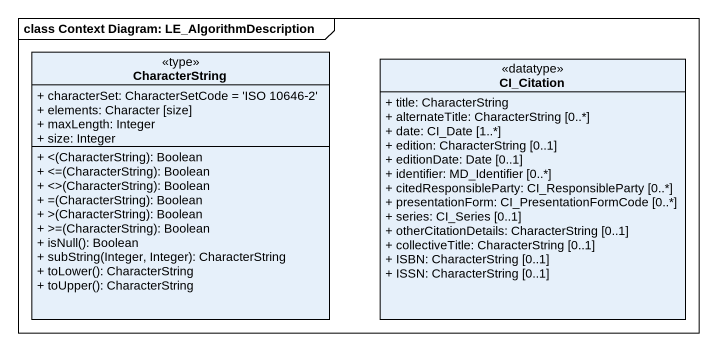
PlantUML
@startuml
mainframe class Context Diagram: LE_AlgorithmDescription
hide circle
hide empty members
skinparam classAttributeIconSize 0
class CharacterString <<type>> {
  + characterSet: CharacterSetCode = 'ISO 10646-2'
  + elements: Character [size]
  + maxLength: Integer
  + size: Integer
  + <(CharacterString): Boolean
  + <=(CharacterString): Boolean
  + <>(CharacterString): Boolean
  + =(CharacterString): Boolean
  + >(CharacterString): Boolean
  + >=(CharacterString): Boolean
  + isNull(): Boolean
  + subString(Integer, Integer): CharacterString
  + toLower(): CharacterString
  + toUpper(): CharacterString
}
class CI_Citation <<datatype>> {
  + title: CharacterString
  + alternateTitle: CharacterString [0..*]
  + date: CI_Date [1..*]
  + edition: CharacterString [0..1]
  + editionDate: Date [0..1]
  + identifier: MD_Identifier [0..*]
  + citedResponsibleParty: CI_ResponsibleParty [0..*]
  + presentationForm: CI_PresentationFormCode [0..*]
  + series: CI_Series [0..1]
  + otherCitationDetails: CharacterString [0..1]
  + collectiveTitle: CharacterString [0..1]
  + ISBN: CharacterString [0..1]
  + ISSN: CharacterString [0..1]
}
@enduml
